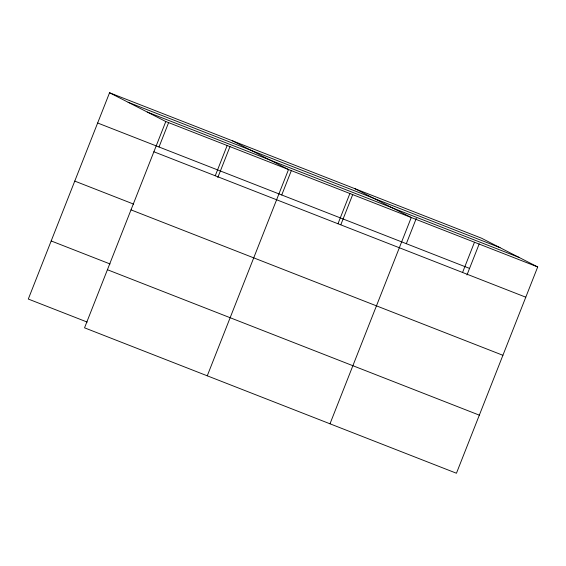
<?xml version="1.0" encoding="UTF-8"?>
<svg xmlns="http://www.w3.org/2000/svg" width="566" height="566" viewBox="0 0 566 566"><rect width="100%" height="100%" fill="white"/><g stroke="black" fill="none" stroke-linecap="round" stroke-linejoin="round"><path stroke-width="0.85" d="M109.556 92.76L165.796 121.534L84.539 327.827L456.444 473.24L537.7 266.954L481.461 238.173L109.556 92.76L28.3 299.046L87.206 322.082M159.011 146.99L168.668 122.475M215.25 175.771L227.157 145.533M217.797 177.533L230.037 146.467M207.262 375.81L288.526 169.524L232.286 140.743M281.741 194.98L291.398 170.458M337.973 223.761L349.887 193.515M340.845 224.702L352.76 194.456M329.992 423.8L411.256 217.514L355.016 188.733M406.331 243.691L416.307 218.356M462.563 272.472L474.478 242.234M466.971 274.963L479.211 243.896M128.114 102.255L500.019 247.675M147.238 112.04L519.142 257.459M165.796 121.534L537.7 266.954M97.649 122.999L469.554 268.418M153.881 151.773L525.786 297.192M74.762 181.092L133.675 204.128M131.001 209.873L502.905 355.292M51.188 240.953L110.094 263.982M107.42 269.727L479.324 415.147"/></g></svg>
